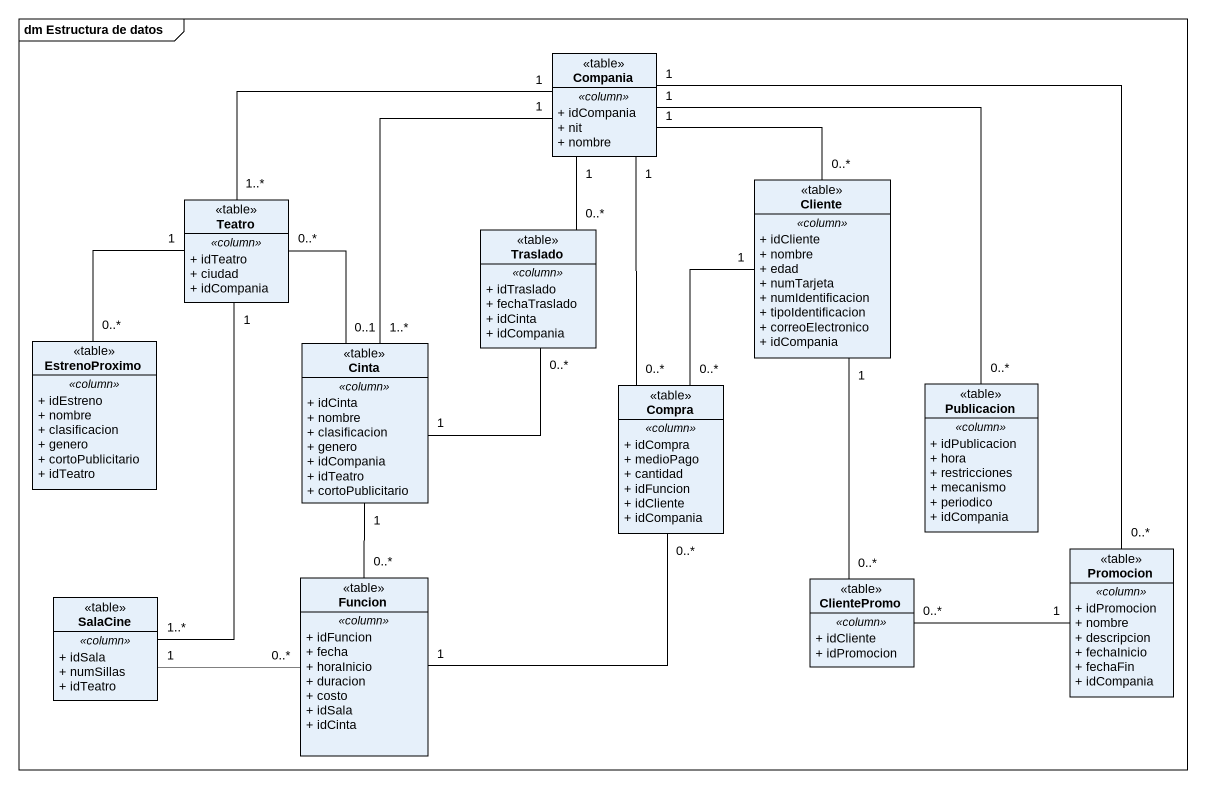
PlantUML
@startuml
mainframe dm Estructura de datos
hide circle
hide empty members
skinparam classAttributeIconSize 0
class Compania <<table>> {
  .. <<column>> ..
  + idCompania
  + nit
  + nombre
}
class Cliente <<table>> {
  .. <<column>> ..
  + idCliente
  + nombre
  + edad
  + numTarjeta
  + numIdentificacion
  + tipoIdentificacion
  + correoElectronico
  + idCompania
}
class Teatro <<table>> {
  .. <<column>> ..
  + idTeatro
  + ciudad
  + idCompania
}
class Traslado <<table>> {
  .. <<column>> ..
  + idTraslado
  + fechaTraslado
  + idCinta
  + idCompania
}
class EstrenoProximo <<table>> {
  .. <<column>> ..
  + idEstreno
  + nombre
  + clasificacion
  + genero
  + cortoPublicitario
  + idTeatro
}
class Cinta <<table>> {
  .. <<column>> ..
  + idCinta
  + nombre
  + clasificacion
  + genero
  + idCompania
  + idTeatro
  + cortoPublicitario
}
class Compra <<table>> {
  .. <<column>> ..
  + idCompra
  + medioPago
  + cantidad
  + idFuncion
  + idCliente
  + idCompania
}
class Publicacion <<table>> {
  .. <<column>> ..
  + idPublicacion
  + hora
  + restricciones
  + mecanismo
  + periodico
  + idCompania
}
class Promocion <<table>> {
  .. <<column>> ..
  + idPromocion
  + nombre
  + descripcion
  + fechaInicio
  + fechaFin
  + idCompania
}
class SalaCine <<table>> {
  .. <<column>> ..
  + idSala
  + numSillas
  + idTeatro
}
class Funcion <<table>> {
  .. <<column>> ..
  + idFuncion
  + fecha
  + horaInicio
  + duracion
  + costo
  + idSala
  + idCinta
}
class ClientePromo <<table>> {
  .. <<column>> ..
  + idCliente
  + idPromocion
}
Compania "1" -left- "1..*" Teatro
Compania "1" -- "0..*" Compra
Cliente "0..*" -up- "1" Compania
Teatro "1" -- "0..*" EstrenoProximo
Teatro "0..*" -- "0..1" Cinta
Traslado "0..*" -up- "1" Compania
Cinta "1..*" -up- "1" Compania
Cinta "1" -up- "0..*" Traslado
Compra "0..*" -up- "1" Cliente
Compra "0..*" -- "1" Funcion
Publicacion "0..*" -up- "1" Compania
Promocion "0..*" -up- "1" Compania
SalaCine "1..*" -up- "1" Teatro
SalaCine "1" -right- "0..*" Funcion
Funcion "0..*" -up- "1" Cinta
ClientePromo "0..*" -up- "1" Cliente
ClientePromo "0..*" -right- "1" Promocion
@enduml
